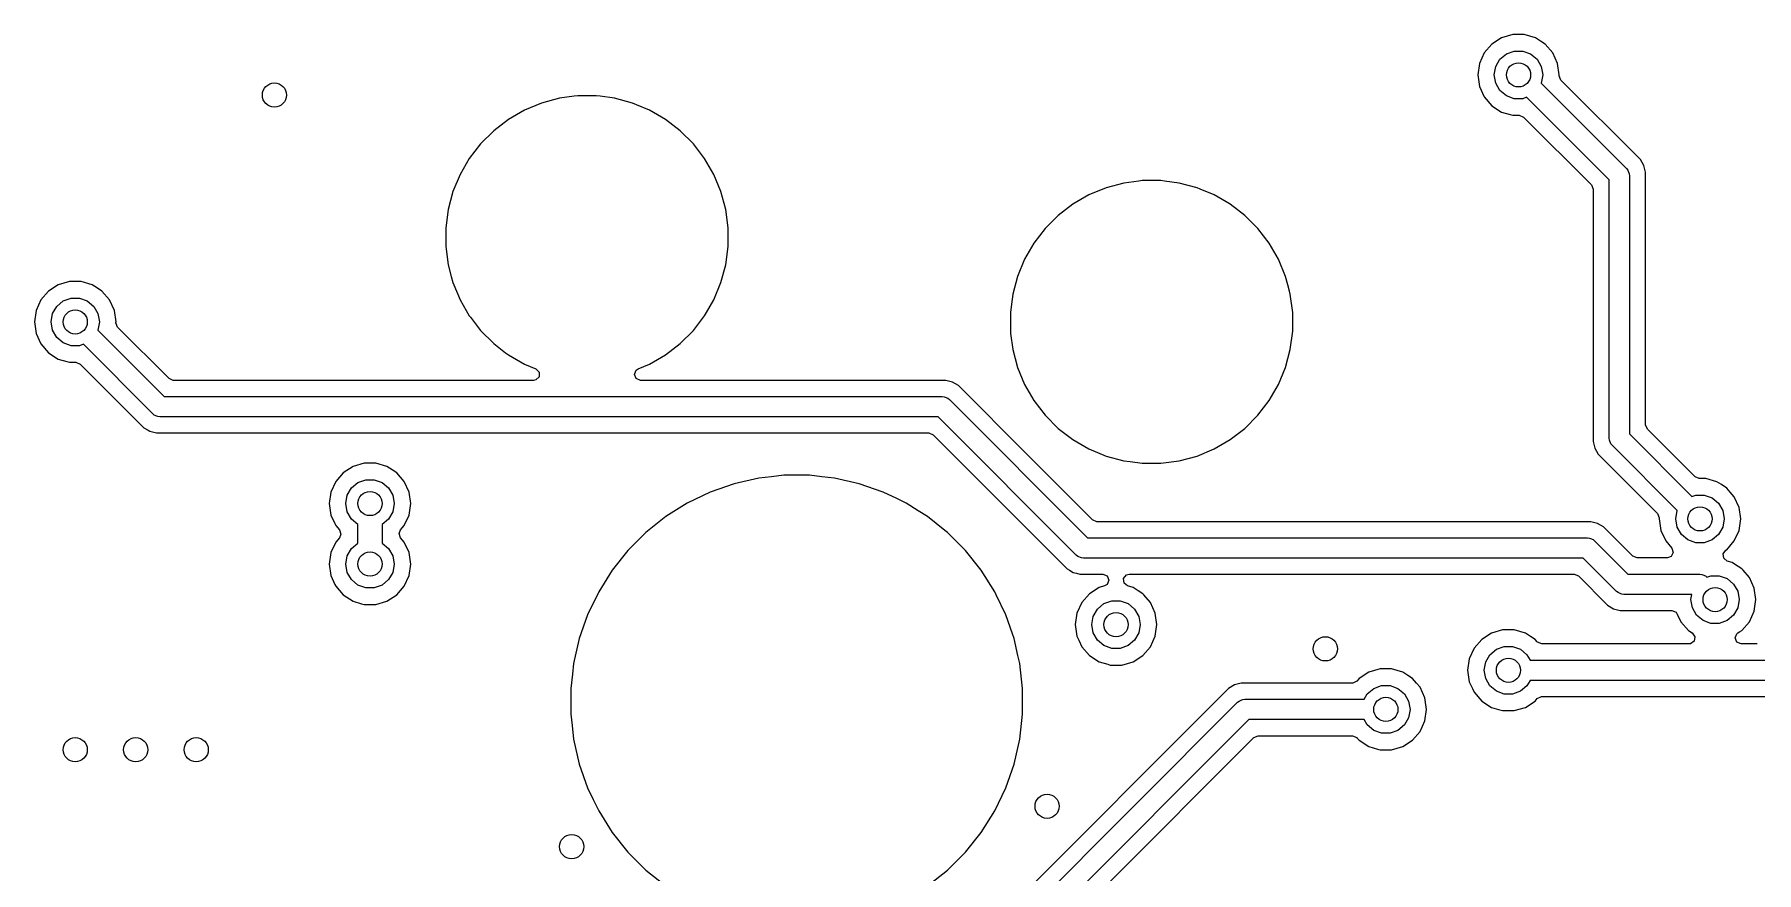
# Model space of a CAD drawing. Extents: x 56.4 to 146.8, y -127.5 to -60.9.
# Drawn here: x 103.24 to 124.6, y -111.02 to -100.64 of the extents above; entities that cross this region are included whole.
import ezdxf

# ---------------------------------------------------------------- set-up
doc = ezdxf.new("R2010")
doc.units = 0
doc.layers.add('BLACK', color=7, linetype='CONTINUOUS')

msp = doc.modelspace()

# ---------------------------------------------------------------- linework, layer by layer
at = {"layer": 'BLACK', "linetype": 'CONTINUOUS'}
for p, q in [((121.313837, -100.757829), (121.219592, -100.866595)), ((121.313844, -100.757824), (121.313837, -100.757829)), ((121.434914, -100.680016), (121.313844, -100.757824)), ((121.434918, -100.680015), (121.434914, -100.680016)), ((121.573005, -100.639469), (121.434918, -100.680015)), ((121.573008, -100.639469), (121.573005, -100.639469)), ((121.71693, -100.639469), (121.573008, -100.639469)), ((121.716933, -100.639469), (121.71693, -100.639469)), ((121.855019, -100.680015), (121.716933, -100.639469)), ((121.855023, -100.680016), (121.855019, -100.680015)), ((121.919151, -100.721229), (121.855023, -100.680016)), ((121.976097, -100.757826), (121.919151, -100.721229)), ((122.070346, -100.866596), (121.976097, -100.757826)), ((121.219592, -100.866595), (121.159803, -100.997514)), ((121.363061, -101.037363), (121.415156, -100.947133)), ((121.415156, -100.947133), (121.494969, -100.880161)), ((121.494969, -100.880161), (121.592875, -100.844527)), ((121.592875, -100.844527), (121.697063, -100.844527)), ((121.697063, -100.844527), (121.794969, -100.880161)), ((121.794969, -100.880161), (121.874782, -100.947133)), ((121.874782, -100.947133), (121.926877, -101.037363)), ((122.130134, -100.997512), (122.070346, -100.866596)), ((121.159803, -100.997514), (121.139322, -101.139969)), ((121.139322, -101.139969), (121.159803, -101.282423)), ((121.344969, -101.139969), (121.363061, -101.037363)), ((121.363061, -101.242575), (121.344969, -101.139969)), ((121.926877, -101.037363), (121.944969, -101.139969)), ((121.944969, -101.139969), (121.926877, -101.242575)), ((122.150616, -101.139969), (122.130134, -100.997512)), ((122.149437, -101.153458), (122.150191, -101.142922)), ((122.171111, -101.205784), (122.149437, -101.153458)), ((122.150191, -101.142922), (122.150616, -101.139969)), ((123.155434, -102.190107), (122.171111, -101.205784)), ((109.937293, -101.405122), (109.75273, -101.42942)), ((109.980235, -101.399469), (109.937293, -101.405122)), ((110.209703, -101.399469), (109.980235, -101.399469)), ((110.257119, -101.405711), (110.209703, -101.399469)), ((110.437207, -101.42942), (110.257119, -101.405711)), ((121.159803, -101.282423), (121.219592, -101.413342)), ((121.219592, -101.413342), (121.313837, -101.522108)), ((121.415156, -101.332805), (121.363061, -101.242575)), ((121.494969, -101.399777), (121.415156, -101.332805)), ((121.592875, -101.435411), (121.494969, -101.399777)), ((121.74587, -101.417646), (121.697063, -101.435411)), ((122.769969, -102.441745), (121.74587, -101.417646)), ((121.926877, -101.242575), (121.925952, -101.244176)), ((121.925952, -101.244176), (122.983357, -102.301581)), ((109.319081, -101.576624), (109.120357, -101.691357)), ((109.319083, -101.576623), (109.319081, -101.576624)), ((109.531084, -101.48881), (109.319083, -101.576623)), ((109.75273, -101.42942), (109.531084, -101.48881)), ((110.658853, -101.48881), (110.437206, -101.42942)), ((110.437206, -101.42942), (110.437207, -101.42942)), ((110.658854, -101.48881), (110.658853, -101.48881)), ((110.658856, -101.488811), (110.658854, -101.48881)), ((110.710294, -101.510117), (110.658856, -101.488811)), ((110.870854, -101.576623), (110.710294, -101.510117)), ((110.870856, -101.576624), (110.870854, -101.576623)), ((111.06958, -101.691357), (110.870856, -101.576624)), ((121.313837, -101.522108), (121.313838, -101.522109)), ((121.313838, -101.522109), (121.313841, -101.522112)), ((121.313841, -101.522112), (121.434916, -101.599922)), ((121.434916, -101.599922), (121.541372, -101.63118)), ((121.541372, -101.63118), (121.573004, -101.640468)), ((121.697063, -101.435411), (121.592875, -101.435411)), ((108.938303, -101.831054), (108.776054, -101.993303)), ((109.120357, -101.691357), (108.938303, -101.831054)), ((111.069582, -101.691358), (111.06958, -101.691357)), ((111.25163, -101.83105), (111.069581, -101.691358)), ((111.069581, -101.691358), (111.069582, -101.691358)), ((111.413888, -101.993308), (111.25163, -101.83105)), ((121.573004, -101.640468), (121.573006, -101.640469)), ((121.573006, -101.640469), (121.573008, -101.640469)), ((121.573008, -101.640469), (121.65449, -101.640469)), ((121.65449, -101.640469), (121.706816, -101.662143)), ((121.706816, -101.662143), (122.547795, -102.503122)), ((108.776054, -101.993303), (108.636357, -102.175357)), ((111.55358, -102.175357), (111.413888, -101.993308)), ((108.636357, -102.175357), (108.521624, -102.374081)), ((111.668313, -102.374081), (111.55358, -102.175357)), ((123.155435, -102.190109), (123.155434, -102.190107)), ((123.155436, -102.19011), (123.155435, -102.190109)), ((123.198287, -102.26433), (123.155436, -102.19011)), ((123.198287, -102.264331), (123.198287, -102.26433)), ((123.220469, -102.347116), (123.198287, -102.264331)), ((108.521623, -102.374083), (108.43381, -102.586084)), ((108.521624, -102.374081), (108.521623, -102.374083)), ((111.756127, -102.586082), (111.668313, -102.374081)), ((116.75273, -102.47942), (116.531084, -102.53881)), ((116.937293, -102.455122), (116.75273, -102.47942)), ((116.980235, -102.449469), (116.937293, -102.455122)), ((117.209703, -102.449469), (116.980235, -102.449469)), ((117.257119, -102.455711), (117.209703, -102.449469)), ((117.437207, -102.47942), (117.257119, -102.455711)), ((117.658853, -102.53881), (117.437206, -102.47942)), ((117.437206, -102.47942), (117.437207, -102.47942)), ((122.769969, -105.639969), (122.769969, -102.441745)), ((122.983357, -102.301581), (122.998897, -102.320517)), ((122.998897, -102.320517), (122.998903, -102.320523)), ((122.998903, -102.320523), (123.017567, -102.365583)), ((123.017567, -102.365583), (123.019969, -102.389969)), ((123.019969, -102.389969), (123.019969, -105.588192)), ((123.220469, -103.035236), (123.220469, -102.347116)), ((108.43381, -102.586084), (108.37442, -102.80773)), ((111.815517, -102.807731), (111.756127, -102.586082)), ((116.319081, -102.626624), (116.120357, -102.741357)), ((116.319083, -102.626623), (116.319081, -102.626624)), ((116.531084, -102.53881), (116.319083, -102.626623)), ((117.658854, -102.53881), (117.658853, -102.53881)), ((117.658856, -102.538811), (117.658854, -102.53881)), ((117.699021, -102.555448), (117.658856, -102.538811)), ((117.870854, -102.626623), (117.699021, -102.555448)), ((117.870856, -102.626624), (117.870854, -102.626623)), ((118.06958, -102.741357), (117.870856, -102.626624)), ((122.547795, -102.503122), (122.569469, -102.555448)), ((122.569469, -102.555448), (122.569469, -105.597116)), ((108.37442, -102.80773), (108.344469, -103.035236)), ((111.845469, -103.035235), (111.815517, -102.807731)), ((115.938303, -102.881054), (115.776054, -103.043303)), ((116.120357, -102.741357), (115.938303, -102.881054)), ((118.069582, -102.741358), (118.06958, -102.741357)), ((118.25163, -102.88105), (118.069581, -102.741358)), ((118.069581, -102.741358), (118.069582, -102.741358)), ((118.413888, -103.043308), (118.25163, -102.88105)), ((108.344469, -103.035236), (108.344469, -103.264701)), ((111.845469, -103.264703), (111.845469, -103.035235)), ((115.776054, -103.043303), (115.636357, -103.225357)), ((118.55358, -103.225357), (118.413888, -103.043308)), ((123.220469, -105.47449), (123.220469, -103.035236)), ((108.344469, -103.264701), (108.37442, -103.492207)), ((111.815517, -103.492207), (111.845469, -103.264703)), ((115.636357, -103.225357), (115.521624, -103.424081)), ((118.668313, -103.424081), (118.55358, -103.225357)), ((108.37442, -103.492207), (108.412972, -103.636084)), ((111.756127, -103.713856), (111.815517, -103.492207)), ((115.521623, -103.424083), (115.43381, -103.636084)), ((115.521624, -103.424081), (115.521623, -103.424083)), ((118.756127, -103.636082), (118.668313, -103.424081)), ((103.539945, -103.740016), (103.418875, -103.817824)), ((103.539949, -103.740015), (103.539945, -103.740016)), ((103.678036, -103.699469), (103.539949, -103.740015)), ((103.678039, -103.699469), (103.678036, -103.699469)), ((103.821961, -103.699469), (103.678039, -103.699469)), ((103.821964, -103.699469), (103.821961, -103.699469)), ((103.96005, -103.740015), (103.821964, -103.699469)), ((103.960054, -103.740016), (103.96005, -103.740015)), ((104.024182, -103.781229), (103.960054, -103.740016)), ((108.412972, -103.636084), (108.433811, -103.713856)), ((108.433811, -103.713856), (108.444647, -103.740016)), ((108.444647, -103.740016), (108.521623, -103.925854)), ((111.668313, -103.925857), (111.756127, -103.713856)), ((115.43381, -103.636084), (115.37442, -103.85773)), ((118.783975, -103.740015), (118.756127, -103.636082)), ((118.804825, -103.817829), (118.783975, -103.740015)), ((103.324623, -103.926595), (103.264834, -104.057514)), ((103.418868, -103.817829), (103.324623, -103.926595)), ((103.418875, -103.817824), (103.418868, -103.817829)), ((103.520187, -104.007133), (103.6, -103.940161)), ((103.6, -103.940161), (103.697906, -103.904527)), ((103.697906, -103.904527), (103.802094, -103.904527)), ((103.802094, -103.904527), (103.9, -103.940161)), ((103.9, -103.940161), (103.979813, -104.007133)), ((104.081128, -103.817826), (104.024182, -103.781229)), ((104.175377, -103.926596), (104.081128, -103.817826)), ((104.235165, -104.057512), (104.175377, -103.926596)), ((108.521623, -103.925854), (108.521624, -103.925856)), ((108.521624, -103.925856), (108.636357, -104.12458)), ((111.576296, -104.085235), (111.668313, -103.925857)), ((115.358538, -103.97837), (115.344469, -104.085235)), ((115.37442, -103.85773), (115.358538, -103.97837)), ((118.815517, -103.857731), (118.804825, -103.817829)), ((118.845469, -104.085235), (118.815517, -103.857731)), ((103.264834, -104.057514), (103.244353, -104.199969)), ((103.45, -104.199969), (103.468092, -104.097363)), ((103.468092, -104.097363), (103.520187, -104.007133)), ((103.979813, -104.007133), (104.031908, -104.097363)), ((104.031908, -104.097363), (104.05, -104.199969)), ((104.255647, -104.199969), (104.235165, -104.057512)), ((108.636357, -104.12458), (108.649786, -104.142081)), ((108.649786, -104.142081), (108.77605, -104.30663)), ((111.413888, -104.30663), (111.55358, -104.124581)), ((111.55358, -104.124581), (111.576296, -104.085235)), ((115.344469, -104.085235), (115.344469, -104.314703)), ((118.845469, -104.314703), (118.845469, -104.085235)), ((103.244353, -104.199969), (103.264834, -104.342423)), ((103.264834, -104.342423), (103.324623, -104.473342)), ((103.468092, -104.302575), (103.45, -104.199969)), ((103.520187, -104.392805), (103.468092, -104.302575)), ((103.6, -104.459777), (103.520187, -104.392805)), ((104.031908, -104.302575), (104.030983, -104.304176)), ((104.030983, -104.304176), (104.851807, -105.125)), ((104.05, -104.199969), (104.031908, -104.302575)), ((104.254468, -104.213458), (104.255222, -104.202922)), ((104.276142, -104.265784), (104.254468, -104.213458)), ((104.255222, -104.202922), (104.255612, -104.200209)), ((104.255612, -104.200209), (104.255647, -104.199969)), ((104.913184, -104.902826), (104.276142, -104.265784)), ((108.77605, -104.30663), (108.938308, -104.468888)), ((111.25163, -104.468888), (111.413888, -104.30663)), ((115.344469, -104.314703), (115.348119, -104.342426)), ((115.348119, -104.342426), (115.37442, -104.542207)), ((118.815517, -104.542207), (118.845469, -104.314703)), ((103.324623, -104.473342), (103.418868, -104.582108)), ((103.418868, -104.582108), (103.418869, -104.582109)), ((103.418869, -104.582109), (103.418872, -104.582112)), ((103.418872, -104.582112), (103.539947, -104.659922)), ((103.697906, -104.495411), (103.6, -104.459777)), ((103.802094, -104.495411), (103.697906, -104.495411)), ((103.850901, -104.477646), (103.802094, -104.495411)), ((104.711643, -105.338388), (103.850901, -104.477646)), ((108.938308, -104.468888), (109.085865, -104.582113)), ((109.085865, -104.582113), (109.120357, -104.60858)), ((109.120357, -104.60858), (109.319081, -104.723313)), ((110.870857, -104.723313), (111.069581, -104.60858)), ((111.069581, -104.60858), (111.25163, -104.468888)), ((115.37442, -104.542207), (115.43381, -104.763853)), ((118.756127, -104.763856), (118.815517, -104.542207)), ((103.539947, -104.659922), (103.646403, -104.69118)), ((103.646403, -104.69118), (103.678035, -104.700468)), ((103.678035, -104.700468), (103.678037, -104.700469)), ((103.678037, -104.700469), (103.678039, -104.700469)), ((103.678039, -104.700469), (103.759521, -104.700469)), ((103.759521, -104.700469), (103.811847, -104.722143)), ((103.811847, -104.722143), (104.600169, -105.510465)), ((109.319081, -104.723313), (109.319083, -104.723314)), ((109.319083, -104.723314), (109.461085, -104.782133)), ((109.461085, -104.782133), (109.501133, -104.822181)), ((109.501133, -104.822181), (109.501133, -104.878819)), ((110.683172, -104.8505), (110.704846, -104.798174)), ((110.704846, -104.798174), (110.728853, -104.782133)), ((110.728853, -104.782133), (110.870857, -104.723313)), ((115.43381, -104.763853), (115.521623, -104.975854)), ((118.668313, -104.975857), (118.756127, -104.763856)), ((104.96551, -104.9245), (104.913184, -104.902826)), ((109.432766, -104.9245), (104.96551, -104.9245)), ((109.461085, -104.918867), (109.432766, -104.9245)), ((109.501133, -104.878819), (109.461085, -104.918867)), ((110.704846, -104.902826), (110.683172, -104.8505)), ((110.757172, -104.9245), (110.704846, -104.902826)), ((114.542851, -104.9245), (110.757172, -104.9245)), ((114.542853, -104.9245), (114.542851, -104.9245)), ((114.625639, -104.946682), (114.542853, -104.9245)), ((114.62564, -104.946682), (114.625639, -104.946682)), ((114.625641, -104.946683), (114.62564, -104.946682)), ((114.625643, -104.946684), (114.625641, -104.946683)), ((114.699858, -104.989532), (114.625643, -104.946684)), ((114.699859, -104.989533), (114.699858, -104.989532)), ((114.699862, -104.989535), (114.699859, -104.989533)), ((115.550153, -105.839827), (114.699862, -104.989535)), ((115.521623, -104.975854), (115.521624, -104.975856)), ((115.521624, -104.975856), (115.521625, -104.975857)), ((115.521625, -104.975857), (115.636358, -105.174581)), ((118.55358, -105.174581), (118.668313, -104.975857)), ((104.851807, -105.125), (114.5, -105.125)), ((114.5, -105.125), (114.524386, -105.127402)), ((114.524386, -105.127402), (114.524387, -105.127402)), ((114.524387, -105.127402), (114.537584, -105.132868)), ((114.537584, -105.132868), (114.569446, -105.146066)), ((114.569446, -105.146066), (114.569451, -105.146071)), ((114.569451, -105.146071), (114.588388, -105.161612)), ((114.588388, -105.161612), (116.301777, -106.875)), ((115.636358, -105.174581), (115.77605, -105.35663)), ((118.413888, -105.35663), (118.55358, -105.174581)), ((104.730579, -105.353928), (104.711643, -105.338388)), ((104.730585, -105.353934), (104.730579, -105.353928)), ((104.762446, -105.367131), (104.730585, -105.353934)), ((104.775644, -105.372598), (104.762446, -105.367131)), ((104.775645, -105.372598), (104.775644, -105.372598)), ((104.800031, -105.375), (104.775645, -105.372598)), ((114.448224, -105.375), (104.800031, -105.375)), ((116.161612, -107.088389), (114.448224, -105.375)), ((115.77605, -105.35663), (115.938308, -105.518888)), ((118.25163, -105.518888), (118.413888, -105.35663)), ((123.242143, -105.526816), (123.220469, -105.47449)), ((104.600169, -105.510465), (104.600171, -105.510466)), ((104.600171, -105.510466), (104.600172, -105.510467)), ((104.600172, -105.510467), (104.652341, -105.540586)), ((104.652341, -105.540586), (104.674392, -105.553318)), ((104.674392, -105.553318), (104.757178, -105.5755)), ((104.757178, -105.5755), (114.334521, -105.5755)), ((114.334521, -105.5755), (114.386847, -105.597174)), ((114.386847, -105.597174), (115.986946, -107.197272)), ((115.938308, -105.518888), (116.120357, -105.65858)), ((116.120357, -105.65858), (116.319081, -105.773313)), ((117.870857, -105.773313), (118.069581, -105.65858)), ((118.069581, -105.65858), (118.25163, -105.518888)), ((122.569469, -105.597116), (122.569469, -105.682822)), ((122.569469, -105.682822), (122.591651, -105.765608)), ((122.772371, -105.664355), (122.769969, -105.639969)), ((122.791035, -105.709415), (122.772371, -105.664355)), ((123.019969, -105.588192), (123.794067, -106.36229)), ((123.833121, -106.117795), (123.242143, -105.526816)), ((116.363152, -106.652826), (115.550153, -105.839827)), ((116.319081, -105.773313), (116.531082, -105.861127)), ((116.531082, -105.861127), (116.752731, -105.920517)), ((117.437207, -105.920517), (117.658856, -105.861127)), ((117.658856, -105.861127), (117.870857, -105.773313)), ((122.591651, -105.765608), (122.591652, -105.76561)), ((122.591652, -105.76561), (122.591653, -105.765612)), ((122.591653, -105.765612), (122.634501, -105.839827)), ((122.634501, -105.839827), (122.634502, -105.839828)), ((122.634502, -105.839828), (122.634504, -105.839831)), ((122.634504, -105.839831), (123.010142, -106.215469)), ((122.79104, -105.70942), (122.791035, -105.709415)), ((122.806581, -105.728357), (122.79104, -105.70942)), ((123.613985, -106.535762), (122.806581, -105.728357)), ((107.073868, -106.06786), (106.979623, -106.176626)), ((107.073875, -106.067855), (107.073868, -106.06786)), ((107.194945, -105.990047), (107.073875, -106.067855)), ((107.194949, -105.990046), (107.194945, -105.990047)), ((107.333036, -105.9495), (107.194949, -105.990046)), ((107.333039, -105.9495), (107.333036, -105.9495)), ((107.476961, -105.9495), (107.333039, -105.9495)), ((107.476964, -105.9495), (107.476961, -105.9495)), ((107.61505, -105.990046), (107.476964, -105.9495)), ((107.615054, -105.990047), (107.61505, -105.990046)), ((107.679182, -106.03126), (107.615054, -105.990047)), ((107.736128, -106.067857), (107.679182, -106.03126)), ((107.830377, -106.176627), (107.736128, -106.067857)), ((112.381412, -106.117078), (112.225125, -106.134687)), ((112.537696, -106.099469), (112.381412, -106.117078)), ((112.852242, -106.099469), (112.537696, -106.099469)), ((113.008525, -106.117078), (112.852242, -106.099469)), ((113.164813, -106.134687), (113.008525, -106.117078)), ((116.752731, -105.920517), (116.75273, -105.920517)), ((116.75273, -105.920517), (116.828565, -105.930501)), ((116.828565, -105.930501), (116.980235, -105.950469)), ((116.980235, -105.950469), (116.980237, -105.950469)), ((116.980237, -105.950469), (117.209701, -105.950469)), ((117.209701, -105.950469), (117.209703, -105.950469)), ((117.209703, -105.950469), (117.437207, -105.920517)), ((123.885447, -106.139469), (123.833121, -106.117795)), ((106.919834, -106.307545), (106.899353, -106.45)), ((106.979623, -106.176626), (106.919834, -106.307545)), ((107.123092, -106.347394), (107.175187, -106.257164)), ((107.175187, -106.257164), (107.255, -106.190192)), ((107.255, -106.190192), (107.352906, -106.154558)), ((107.352906, -106.154558), (107.457094, -106.154558)), ((107.457094, -106.154558), (107.555, -106.190192)), ((107.555, -106.190192), (107.634813, -106.257164)), ((107.634813, -106.257164), (107.686908, -106.347394)), ((107.890165, -106.307543), (107.830377, -106.176627)), ((107.910647, -106.45), (107.890165, -106.307543)), ((111.621581, -106.308563), (111.338181, -106.445042)), ((111.918455, -106.204684), (111.621581, -106.308563)), ((111.918477, -106.204677), (111.918455, -106.204684)), ((112.225124, -106.134687), (111.918477, -106.204677)), ((112.225125, -106.134687), (112.225124, -106.134687)), ((113.47146, -106.204677), (113.164813, -106.134687)), ((113.471482, -106.204684), (113.47146, -106.204677)), ((113.768356, -106.308563), (113.471482, -106.204684)), ((113.936358, -106.389469), (113.768356, -106.308563)), ((123.010142, -106.215469), (123.368826, -106.574153)), ((123.96693, -106.139469), (123.885447, -106.139469)), ((123.966933, -106.139469), (123.96693, -106.139469)), ((124.105019, -106.180015), (123.966933, -106.139469)), ((124.105023, -106.180016), (124.105019, -106.180015)), ((124.160188, -106.215469), (124.105023, -106.180016)), ((124.226097, -106.257826), (124.160188, -106.215469)), ((124.226098, -106.257828), (124.226097, -106.257826)), ((124.2261, -106.257829), (124.226098, -106.257828)), ((124.270061, -106.308563), (124.2261, -106.257829)), ((124.320346, -106.366596), (124.270061, -106.308563)), ((106.899353, -106.45), (106.919834, -106.592454)), ((107.105, -106.45), (107.123092, -106.347394)), ((107.123092, -106.552606), (107.105, -106.45)), ((107.686908, -106.347394), (107.705, -106.45)), ((107.705, -106.45), (107.686908, -106.552606)), ((107.890165, -106.592457), (107.910647, -106.45)), ((111.338181, -106.445042), (111.071845, -106.612392)), ((114.051758, -106.445043), (113.936358, -106.389469)), ((114.202034, -106.539468), (114.051758, -106.445043)), ((114.318092, -106.612392), (114.202034, -106.539468)), ((123.594969, -106.639969), (123.613061, -106.537363)), ((123.613061, -106.537363), (123.613985, -106.535762)), ((123.794067, -106.36229), (123.842875, -106.344527)), ((123.842875, -106.344527), (123.947063, -106.344527)), ((123.947063, -106.344527), (124.044969, -106.380161)), ((124.044969, -106.380161), (124.124782, -106.447133)), ((124.124782, -106.447133), (124.176877, -106.537363)), ((124.176877, -106.537363), (124.194969, -106.639969)), ((124.380134, -106.497512), (124.320346, -106.366596)), ((124.400616, -106.639969), (124.380134, -106.497512)), ((106.919834, -106.592454), (106.919834, -106.592455)), ((106.919834, -106.592455), (106.919835, -106.592457)), ((106.919835, -106.592457), (106.967434, -106.696683)), ((106.967434, -106.696683), (106.979623, -106.723373)), ((106.979623, -106.723373), (107.025692, -106.77654)), ((107.175187, -106.642836), (107.123092, -106.552606)), ((107.255, -106.709808), (107.175187, -106.642836)), ((107.255, -106.940192), (107.255, -106.709808)), ((107.634813, -106.642836), (107.555, -106.709808)), ((107.555, -106.709808), (107.555, -106.940192)), ((107.686908, -106.552606), (107.634813, -106.642836)), ((107.784307, -106.77654), (107.830377, -106.723373)), ((107.830377, -106.723373), (107.890165, -106.592457)), ((111.071845, -106.612392), (110.825925, -106.808507)), ((114.531307, -106.782426), (114.318092, -106.612392)), ((116.415478, -106.6745), (116.363152, -106.652826)), ((122.542851, -106.6745), (116.415478, -106.6745)), ((122.542853, -106.6745), (122.542851, -106.6745)), ((122.625639, -106.696682), (122.542853, -106.6745)), ((122.62564, -106.696682), (122.625639, -106.696682)), ((122.625641, -106.696683), (122.62564, -106.696682)), ((122.625643, -106.696684), (122.625641, -106.696683)), ((122.699858, -106.739532), (122.625643, -106.696684)), ((122.699859, -106.739533), (122.699858, -106.739532)), ((122.699862, -106.739535), (122.699859, -106.739533)), ((122.886949, -106.926622), (122.699862, -106.739535)), ((123.368826, -106.574153), (123.3905, -106.626479)), ((123.389748, -106.637003), (123.389322, -106.639968)), ((123.389322, -106.639968), (123.409803, -106.782423)), ((123.3905, -106.626479), (123.389748, -106.637003)), ((123.613061, -106.742575), (123.594969, -106.639969)), ((123.665156, -106.832805), (123.613061, -106.742575)), ((124.176877, -106.742575), (124.124782, -106.832805)), ((124.194969, -106.639969), (124.176877, -106.742575)), ((124.380134, -106.782426), (124.400616, -106.639969)), ((106.979624, -106.926624), (106.919834, -107.057545)), ((106.979626, -106.926622), (106.979624, -106.926624)), ((107.025692, -106.873458), (106.979626, -106.926622)), ((107.025692, -106.77654), (107.043577, -106.830279)), ((107.043577, -106.830279), (107.025692, -106.873458)), ((107.175187, -107.007164), (107.255, -106.940192)), ((107.555, -106.940192), (107.634813, -107.007164)), ((107.766422, -106.81972), (107.784307, -106.77654)), ((107.784307, -106.873458), (107.766422, -106.81972)), ((107.830374, -106.926622), (107.784307, -106.873458)), ((107.830375, -106.926624), (107.830374, -106.926622)), ((107.830375, -106.926625), (107.830375, -106.926624)), ((107.830377, -106.926627), (107.830375, -106.926625)), ((107.890165, -107.057543), (107.830377, -106.926627)), ((110.825925, -106.808507), (110.603507, -107.030925)), ((114.564013, -106.808508), (114.531307, -106.782426)), ((114.78643, -107.030925), (114.564013, -106.808508)), ((116.301777, -106.875), (122.5, -106.875)), ((122.5, -106.875), (122.524386, -106.877402)), ((122.524386, -106.877402), (122.524387, -106.877402)), ((122.524387, -106.877402), (122.537584, -106.882868)), ((122.537584, -106.882868), (122.569446, -106.896066)), ((122.569446, -106.896066), (122.569451, -106.896071)), ((122.569451, -106.896071), (122.588388, -106.911612)), ((122.588388, -106.911612), (123.001776, -107.325)), ((123.063153, -107.102826), (122.886949, -106.926622)), ((123.409803, -106.782423), (123.409803, -106.782424)), ((123.409803, -106.782424), (123.409804, -106.782426)), ((123.409804, -106.782426), (123.469592, -106.913342)), ((123.469592, -106.913342), (123.54645, -107.002042)), ((123.744969, -106.899777), (123.665156, -106.832805)), ((123.842875, -106.935411), (123.744969, -106.899777)), ((123.947063, -106.935411), (123.842875, -106.935411)), ((124.044969, -106.899777), (123.947063, -106.935411)), ((124.124782, -106.832805), (124.044969, -106.899777)), ((124.226097, -107.022112), (124.320346, -106.913342)), ((124.320346, -106.913342), (124.380134, -106.782426)), ((106.919834, -107.057545), (106.899353, -107.2)), ((107.105, -107.2), (107.123092, -107.097394)), ((107.123092, -107.097394), (107.175187, -107.007164)), ((107.634813, -107.007164), (107.686908, -107.097394)), ((107.686908, -107.097394), (107.705, -107.2)), ((107.910647, -107.2), (107.890165, -107.057543)), ((110.603507, -107.030925), (110.407392, -107.276845)), ((114.982546, -107.276846), (114.78643, -107.030925)), ((116.180554, -107.103934), (116.161612, -107.088389)), ((116.225613, -107.122598), (116.180554, -107.103934)), ((116.225614, -107.122598), (116.225613, -107.122598)), ((116.25, -107.125), (116.225614, -107.122598)), ((122.448224, -107.125), (116.25, -107.125)), ((122.861612, -107.538388), (122.448224, -107.125)), ((123.115479, -107.1245), (123.063153, -107.102826)), ((123.490524, -107.1245), (123.115479, -107.1245)), ((123.538984, -107.106426), (123.490524, -107.1245)), ((123.564335, -107.055779), (123.538984, -107.106426)), ((123.54645, -107.002042), (123.564335, -107.055779)), ((124.183598, -107.070908), (124.214593, -107.029504)), ((124.189651, -107.127221), (124.183598, -107.070908)), ((124.233751, -107.162759), (124.189651, -107.127221)), ((124.214593, -107.029504), (124.226097, -107.022112)), ((124.292521, -107.180015), (124.233751, -107.162759)), ((124.292523, -107.180016), (124.292521, -107.180015)), ((124.323618, -107.2), (124.292523, -107.180016)), ((106.899353, -107.2), (106.919834, -107.342454)), ((106.919834, -107.342454), (106.919834, -107.342455)), ((106.919834, -107.342455), (106.919835, -107.342457)), ((106.919835, -107.342457), (106.969783, -107.451826)), ((107.123092, -107.302606), (107.105, -107.2)), ((107.175187, -107.392836), (107.123092, -107.302606)), ((107.255, -107.459808), (107.175187, -107.392836)), ((107.634813, -107.392836), (107.555, -107.459808)), ((107.686908, -107.302606), (107.634813, -107.392836)), ((107.705, -107.2), (107.686908, -107.302606)), ((107.830377, -107.473373), (107.890165, -107.342457)), ((107.890165, -107.342457), (107.910647, -107.2)), ((110.407392, -107.276845), (110.240042, -107.543181)), ((115.149895, -107.54318), (114.982546, -107.276846)), ((115.986946, -107.197272), (115.986951, -107.197278)), ((115.986951, -107.197278), (116.050138, -107.260465)), ((116.050138, -107.260465), (116.076377, -107.275614)), ((116.076377, -107.275614), (116.076378, -107.275615)), ((116.076378, -107.275615), (116.124359, -107.303317)), ((116.124359, -107.303317), (116.124361, -107.303318)), ((116.124361, -107.303318), (116.124362, -107.303318)), ((116.124362, -107.303318), (116.124364, -107.303319)), ((116.124364, -107.303319), (116.165754, -107.314409)), ((116.165754, -107.314409), (116.207144, -107.3255)), ((116.207144, -107.3255), (116.207145, -107.325501)), ((116.207145, -107.325501), (116.207147, -107.325501)), ((116.207147, -107.325501), (116.297383, -107.325501)), ((116.297383, -107.325501), (116.297399, -107.3255)), ((116.297399, -107.3255), (116.490662, -107.3255)), ((116.490662, -107.3255), (116.542988, -107.347174)), ((116.542988, -107.347174), (116.564662, -107.3995)), ((116.564662, -107.3995), (116.542988, -107.451826)), ((116.748336, -107.378652), (116.783874, -107.334552)), ((116.75439, -107.434964), (116.748336, -107.378652)), ((116.783874, -107.334552), (116.819338, -107.3255)), ((116.819338, -107.3255), (122.334521, -107.3255)), ((122.334521, -107.3255), (122.386847, -107.347174)), ((122.386847, -107.347174), (122.750138, -107.710465)), ((123.001776, -107.325), (123.8925, -107.325)), ((123.8925, -107.325), (123.916886, -107.327402)), ((123.916886, -107.327402), (123.916887, -107.327402)), ((123.916887, -107.327402), (123.930084, -107.332868)), ((123.930084, -107.332868), (123.961946, -107.346066)), ((123.961946, -107.346066), (123.961951, -107.346071)), ((123.961951, -107.346071), (123.980888, -107.361612)), ((123.980888, -107.361612), (123.981567, -107.362291)), ((123.981567, -107.362291), (124.030375, -107.344527)), ((124.030375, -107.344527), (124.134563, -107.344527)), ((124.134563, -107.344527), (124.232469, -107.380161)), ((124.232469, -107.380161), (124.312282, -107.447133)), ((124.413597, -107.257826), (124.323618, -107.2)), ((124.413598, -107.257828), (124.413597, -107.257826)), ((124.4136, -107.257829), (124.413598, -107.257828)), ((124.429011, -107.275615), (124.4136, -107.257829)), ((124.507846, -107.366596), (124.429011, -107.275615)), ((124.567634, -107.497512), (124.507846, -107.366596)), ((106.969783, -107.451826), (106.979623, -107.473373)), ((106.979623, -107.473373), (107.073868, -107.582139)), ((107.073868, -107.582139), (107.073869, -107.58214)), ((107.073869, -107.58214), (107.073872, -107.582143)), ((107.073872, -107.582143), (107.194947, -107.659953)), ((107.352906, -107.495442), (107.255, -107.459808)), ((107.457094, -107.495442), (107.352906, -107.495442)), ((107.555, -107.459808), (107.457094, -107.495442)), ((107.615053, -107.659953), (107.736128, -107.582143)), ((107.736128, -107.582143), (107.830377, -107.473373)), ((110.240042, -107.543181), (110.103563, -107.826581)), ((115.168659, -107.582144), (115.149895, -107.54318)), ((115.286374, -107.826581), (115.168659, -107.582144)), ((116.323868, -107.56786), (116.229623, -107.676626)), ((116.323875, -107.567855), (116.323868, -107.56786)), ((116.444945, -107.490047), (116.323875, -107.567855)), ((116.444949, -107.490046), (116.444945, -107.490047)), ((116.51151, -107.470502), (116.444949, -107.490046)), ((116.542988, -107.451826), (116.51151, -107.470502)), ((116.79849, -107.470502), (116.75439, -107.434964)), ((116.86505, -107.490046), (116.79849, -107.470502)), ((116.865054, -107.490047), (116.86505, -107.490046)), ((116.929182, -107.53126), (116.865054, -107.490047)), ((116.986128, -107.567857), (116.929182, -107.53126)), ((116.986129, -107.567859), (116.986128, -107.567857)), ((116.986131, -107.56786), (116.986129, -107.567859)), ((116.998507, -107.582143), (116.986131, -107.56786)), ((117.080377, -107.676627), (116.998507, -107.582143)), ((122.880548, -107.553928), (122.861612, -107.538388)), ((122.880554, -107.553934), (122.880548, -107.553928)), ((122.912415, -107.567131), (122.880554, -107.553934)), ((122.925613, -107.572598), (122.912415, -107.567131)), ((122.925614, -107.572598), (122.925613, -107.572598)), ((122.95, -107.575), (122.925614, -107.572598)), ((123.793925, -107.575), (122.95, -107.575)), ((123.782469, -107.639969), (123.793925, -107.575)), ((124.312282, -107.447133), (124.364377, -107.537363)), ((124.364377, -107.537363), (124.382469, -107.639969)), ((124.588116, -107.639969), (124.567634, -107.497512)), ((107.194947, -107.659953), (107.301403, -107.691211)), ((107.301403, -107.691211), (107.333035, -107.700499)), ((107.333035, -107.700499), (107.333037, -107.7005)), ((107.333037, -107.7005), (107.333039, -107.7005)), ((107.333039, -107.7005), (107.476963, -107.7005)), ((107.476963, -107.7005), (107.476964, -107.700499)), ((107.476964, -107.700499), (107.615053, -107.659953)), ((110.103563, -107.826581), (109.999684, -108.123455)), ((115.369149, -108.063143), (115.286374, -107.826581)), ((116.169834, -107.807545), (116.149353, -107.95)), ((116.229623, -107.676626), (116.169834, -107.807545)), ((116.373092, -107.847394), (116.425187, -107.757164)), ((116.425187, -107.757164), (116.505, -107.690192)), ((116.505, -107.690192), (116.602906, -107.654558)), ((116.602906, -107.654558), (116.707094, -107.654558)), ((116.707094, -107.654558), (116.805, -107.690192)), ((116.805, -107.690192), (116.884813, -107.757164)), ((116.884813, -107.757164), (116.936908, -107.847394)), ((117.140165, -107.807543), (117.080377, -107.676627)), ((117.160647, -107.95), (117.140165, -107.807543)), ((122.750138, -107.710465), (122.824361, -107.753318)), ((122.824361, -107.753318), (122.907147, -107.7755)), ((122.907147, -107.7755), (122.992853, -107.7755)), ((122.992853, -107.7755), (123.546584, -107.7755)), ((123.546584, -107.7755), (123.59891, -107.797174)), ((123.59891, -107.797174), (123.613897, -107.818759)), ((123.613897, -107.818759), (123.657092, -107.913342)), ((123.800561, -107.742575), (123.782469, -107.639969)), ((123.852656, -107.832805), (123.800561, -107.742575)), ((124.364377, -107.742575), (124.312282, -107.832805)), ((124.382469, -107.639969), (124.364377, -107.742575)), ((124.507846, -107.913342), (124.567634, -107.782426)), ((124.567634, -107.782426), (124.588116, -107.639969)), ((116.149353, -107.95), (116.169834, -108.092454)), ((116.355, -107.95), (116.373092, -107.847394)), ((116.373092, -108.052606), (116.355, -107.95)), ((116.936908, -107.847394), (116.955, -107.95)), ((116.955, -107.95), (116.936908, -108.052606)), ((117.140165, -108.092457), (117.160647, -107.95)), ((121.448005, -108.014469), (121.309918, -108.055015)), ((121.448008, -108.014469), (121.448005, -108.014469)), ((121.59193, -108.014469), (121.448008, -108.014469)), ((121.591933, -108.014469), (121.59193, -108.014469)), ((121.730019, -108.055015), (121.591933, -108.014469)), ((123.657092, -107.913342), (123.751337, -108.022108)), ((123.751337, -108.022108), (123.751339, -108.022109)), ((123.751339, -108.022109), (123.751341, -108.022112)), ((123.751341, -108.022112), (123.751343, -108.022113)), ((123.751343, -108.022113), (123.751344, -108.022114)), ((123.751344, -108.022114), (123.79974, -108.053216)), ((123.932469, -107.899777), (123.852656, -107.832805)), ((124.030375, -107.935411), (123.932469, -107.899777)), ((124.134563, -107.935411), (124.030375, -107.935411)), ((124.232469, -107.899777), (124.134563, -107.935411)), ((124.312282, -107.832805), (124.232469, -107.899777)), ((124.365198, -108.053216), (124.386058, -108.03981)), ((124.386058, -108.03981), (124.413597, -108.022112)), ((124.413597, -108.022112), (124.507846, -107.913342)), ((109.999677, -108.123477), (109.929687, -108.430124)), ((109.999684, -108.123455), (109.999677, -108.123477)), ((115.390258, -108.123469), (115.369149, -108.063143)), ((115.390259, -108.123475), (115.390258, -108.123469)), ((115.39026, -108.123477), (115.390259, -108.123475)), ((115.437887, -108.332144), (115.39026, -108.123477)), ((116.169834, -108.092454), (116.169834, -108.092455)), ((116.169834, -108.092455), (116.169835, -108.092457)), ((116.169835, -108.092457), (116.191762, -108.140469)), ((116.191762, -108.140469), (116.229623, -108.223373)), ((116.229623, -108.223373), (116.323868, -108.332139)), ((116.425187, -108.142836), (116.373092, -108.052606)), ((116.505, -108.209808), (116.425187, -108.142836)), ((116.602906, -108.245442), (116.505, -108.209808)), ((116.707094, -108.245442), (116.602906, -108.245442)), ((116.805, -108.209808), (116.707094, -108.245442)), ((116.884813, -108.142836), (116.805, -108.209808)), ((116.936908, -108.052606), (116.884813, -108.142836)), ((116.986128, -108.332143), (117.080377, -108.223373)), ((117.080377, -108.223373), (117.140165, -108.092457)), ((121.094592, -108.241595), (121.034803, -108.372514)), ((121.188837, -108.132829), (121.094592, -108.241595)), ((121.188844, -108.132824), (121.188837, -108.132829)), ((121.309914, -108.055016), (121.188844, -108.132824)), ((121.309918, -108.055015), (121.309914, -108.055016)), ((121.369969, -108.255161), (121.467875, -108.219527)), ((121.467875, -108.219527), (121.572063, -108.219527)), ((121.572063, -108.219527), (121.669969, -108.255161)), ((121.730023, -108.055016), (121.730019, -108.055015)), ((121.794151, -108.096229), (121.730023, -108.055016)), ((121.851097, -108.132826), (121.794151, -108.096229)), ((121.878056, -108.163939), (121.851097, -108.132826)), ((121.881647, -108.167795), (121.878056, -108.163939)), ((121.933973, -108.189469), (121.881647, -108.167795)), ((123.759733, -108.189469), (121.933973, -108.189469)), ((123.775463, -108.187778), (123.759733, -108.189469)), ((123.821986, -108.155476), (123.775463, -108.187778)), ((123.79974, -108.053216), (123.832042, -108.099739)), ((123.832042, -108.099739), (123.821986, -108.155476)), ((124.331205, -108.115469), (124.352879, -108.063143)), ((124.352879, -108.167795), (124.331205, -108.115469)), ((124.352879, -108.063143), (124.365198, -108.053216)), ((124.405205, -108.189469), (124.352879, -108.167795)), ((124.60449, -108.189469), (124.405205, -108.189469)), ((109.929687, -108.430125), (109.91455, -108.564469)), ((109.929687, -108.430124), (109.929687, -108.430125)), ((115.460251, -108.430129), (115.437887, -108.332144)), ((115.495469, -108.742696), (115.460251, -108.430129)), ((116.323868, -108.332139), (116.323869, -108.33214)), ((116.323869, -108.33214), (116.323872, -108.332143)), ((116.323872, -108.332143), (116.444947, -108.409953)), ((116.444947, -108.409953), (116.551403, -108.441211)), ((116.551403, -108.441211), (116.583035, -108.450499)), ((116.583035, -108.450499), (116.583037, -108.4505)), ((116.583037, -108.4505), (116.583039, -108.4505)), ((116.583039, -108.4505), (116.726963, -108.4505)), ((116.726963, -108.4505), (116.726964, -108.450499)), ((116.726964, -108.450499), (116.865053, -108.409953)), ((116.865053, -108.409953), (116.986128, -108.332143)), ((121.034803, -108.372514), (121.014322, -108.514969)), ((121.219969, -108.514969), (121.238061, -108.412363)), ((121.238061, -108.412363), (121.290156, -108.322133)), ((121.290156, -108.322133), (121.369969, -108.255161)), ((121.669969, -108.255161), (121.749782, -108.322133)), ((121.749782, -108.322133), (121.788948, -108.389969)), ((121.788948, -108.389969), (124.718193, -108.389969)), ((109.91455, -108.564469), (109.894469, -108.742696)), ((118.207147, -108.6745), (118.124361, -108.696682)), ((118.292853, -108.6745), (118.207147, -108.6745)), ((119.585996, -108.6745), (118.292853, -108.6745)), ((119.591275, -108.674311), (119.585996, -108.6745)), ((119.64192, -108.64896), (119.591275, -108.674311)), ((119.668872, -108.617857), (119.64192, -108.64896)), ((119.668875, -108.617855), (119.668872, -108.617857)), ((119.789945, -108.540047), (119.668875, -108.617855)), ((119.789949, -108.540046), (119.789945, -108.540047)), ((119.928036, -108.4995), (119.789949, -108.540046)), ((119.928039, -108.4995), (119.928036, -108.4995)), ((120.071961, -108.4995), (119.928039, -108.4995)), ((120.071964, -108.4995), (120.071961, -108.4995)), ((120.21005, -108.540046), (120.071964, -108.4995)), ((120.210054, -108.540047), (120.21005, -108.540046)), ((120.2718, -108.579729), (120.210054, -108.540047)), ((120.331128, -108.617857), (120.2718, -108.579729)), ((120.331129, -108.617859), (120.331128, -108.617857)), ((120.331131, -108.61786), (120.331129, -108.617859)), ((120.380045, -108.674311), (120.331131, -108.61786)), ((120.425377, -108.726627), (120.380045, -108.674311)), ((121.014322, -108.514969), (121.034803, -108.657423)), ((121.034803, -108.657423), (121.034803, -108.657424)), ((121.034803, -108.657424), (121.034804, -108.657426)), ((121.034804, -108.657426), (121.072301, -108.739532)), ((121.238061, -108.617575), (121.219969, -108.514969)), ((121.290156, -108.707805), (121.238061, -108.617575)), ((121.788948, -108.639969), (121.749782, -108.707805)), ((124.769969, -108.639969), (121.788948, -108.639969)), ((109.894469, -108.742696), (109.894469, -109.057242)), ((118.050141, -108.739532), (113.489532, -113.300141)), ((115.495469, -109.057242), (115.495469, -108.742696)), ((118.124356, -108.696684), (118.050141, -108.739532)), ((118.124358, -108.696683), (118.124356, -108.696684)), ((118.12436, -108.696682), (118.124358, -108.696683)), ((118.124361, -108.696682), (118.12436, -108.696682)), ((118.180554, -108.896066), (118.212415, -108.882868)), ((118.212415, -108.882868), (118.225613, -108.877402)), ((118.225613, -108.877402), (118.225614, -108.877402)), ((118.225614, -108.877402), (118.25, -108.875)), ((118.25, -108.875), (119.731021, -108.875)), ((119.731021, -108.875), (119.770187, -108.807164)), ((119.770187, -108.807164), (119.85, -108.740192)), ((119.85, -108.740192), (119.947906, -108.704558)), ((119.947906, -108.704558), (120.052094, -108.704558)), ((120.052094, -108.704558), (120.15, -108.740192)), ((120.15, -108.740192), (120.229813, -108.807164)), ((120.229813, -108.807164), (120.281908, -108.897394)), ((120.485165, -108.857543), (120.425377, -108.726627)), ((120.505647, -109), (120.485165, -108.857543)), ((121.072301, -108.739532), (121.094592, -108.788342)), ((121.094592, -108.788342), (121.188837, -108.897108)), ((121.369969, -108.774777), (121.290156, -108.707805)), ((121.467875, -108.810411), (121.369969, -108.774777)), ((121.572063, -108.810411), (121.467875, -108.810411)), ((121.669969, -108.774777), (121.572063, -108.810411)), ((121.749782, -108.707805), (121.669969, -108.774777)), ((121.851097, -108.897112), (121.878048, -108.866008)), ((121.878048, -108.866008), (121.928694, -108.840658)), ((121.928694, -108.840658), (121.933973, -108.840469)), ((121.933973, -108.840469), (124.81282, -108.840469)), ((109.894469, -109.057242), (109.910578, -109.200209)), ((113.661612, -113.411612), (118.161612, -108.911612)), ((115.460251, -109.369809), (115.495469, -109.057242)), ((118.161612, -108.911612), (118.180548, -108.896071)), ((118.180548, -108.896071), (118.180554, -108.896066)), ((120.281908, -109.102606), (120.229813, -109.192836)), ((120.281908, -108.897394), (120.3, -109)), ((120.3, -109), (120.281908, -109.102606)), ((120.485165, -109.142457), (120.505647, -109)), ((121.188837, -108.897108), (121.188838, -108.897109)), ((121.188838, -108.897109), (121.188841, -108.897112)), ((121.188841, -108.897112), (121.309916, -108.974922)), ((121.309916, -108.974922), (121.395325, -109)), ((121.395325, -109), (121.448004, -109.015468)), ((121.448004, -109.015468), (121.448006, -109.015469)), ((121.448006, -109.015469), (121.448008, -109.015469)), ((121.448008, -109.015469), (121.591932, -109.015469)), ((121.591932, -109.015469), (121.591933, -109.015468)), ((121.591933, -109.015468), (121.730022, -108.974922)), ((121.730022, -108.974922), (121.851097, -108.897112)), ((109.910578, -109.200209), (109.929687, -109.369812)), ((118.301776, -109.125), (113.875, -113.551776)), ((119.731021, -109.125), (118.301776, -109.125)), ((119.770187, -109.192836), (119.731021, -109.125)), ((119.85, -109.259808), (119.770187, -109.192836)), ((119.947906, -109.295442), (119.85, -109.259808)), ((120.052094, -109.295442), (119.947906, -109.295442)), ((120.15, -109.259808), (120.052094, -109.295442)), ((120.229813, -109.192836), (120.15, -109.259808)), ((120.331128, -109.382143), (120.425377, -109.273373)), ((120.425377, -109.273373), (120.485165, -109.142457)), ((109.929687, -109.369812), (109.929687, -109.369813)), ((109.929687, -109.369813), (109.999677, -109.67646)), ((115.390258, -109.676469), (115.460251, -109.369809)), ((116.522184, -111.188143), (118.363153, -109.347174)), ((118.363153, -109.347174), (118.415479, -109.3255)), ((118.415479, -109.3255), (119.585996, -109.3255)), ((119.585996, -109.3255), (119.638322, -109.347174)), ((119.638322, -109.347174), (119.641912, -109.351029)), ((119.641912, -109.351029), (119.668872, -109.382143)), ((119.668872, -109.382143), (119.789947, -109.459953)), ((119.789947, -109.459953), (119.896403, -109.491211)), ((119.896403, -109.491211), (119.928035, -109.500499)), ((119.928035, -109.500499), (119.928037, -109.5005)), ((119.928037, -109.5005), (119.928039, -109.5005)), ((119.928039, -109.5005), (120.071963, -109.5005)), ((120.071963, -109.5005), (120.071964, -109.500499)), ((120.071964, -109.500499), (120.210053, -109.459953)), ((120.210053, -109.459953), (120.331128, -109.382143)), ((109.999677, -109.67646), (109.999684, -109.676482)), ((109.999684, -109.676482), (110.103563, -109.973356)), ((115.286374, -109.973356), (115.390253, -109.676482)), ((115.390253, -109.676482), (115.390258, -109.676469)), ((110.103563, -109.973356), (110.172542, -110.116591)), ((110.172542, -110.116591), (110.240043, -110.256758)), ((115.149895, -110.256758), (115.286371, -109.973363)), ((115.286371, -109.97336), (115.286374, -109.973356)), ((115.286371, -109.973363), (115.286371, -109.97336)), ((110.240043, -110.256758), (110.407392, -110.523092)), ((114.982546, -110.523092), (115.149895, -110.256758)), ((110.407392, -110.523092), (110.603508, -110.769013)), ((114.78643, -110.769013), (114.982546, -110.523092)), ((110.603508, -110.769013), (110.825925, -110.99143)), ((114.564013, -110.99143), (114.78643, -110.769013)), ((110.825925, -110.99143), (111.071846, -111.187546)), ((114.318092, -111.187546), (114.564013, -110.99143))]:
    msp.add_line(p, q, dxfattribs=at)
at = {"layer": 'BLACK'}
for centre in [(121.644969, -101.139969), (106.219969, -101.389969), (103.75, -104.199969), (107.405, -106.45), (123.894969, -106.639969), (107.405, -107.2), (124.082469, -107.639969), (116.655, -107.95), (119.25, -108.25), (121.519969, -108.514969), (120, -109), (103.75, -109.5), (104.5, -109.5), (105.25, -109.5), (115.8, -110.2), (109.905, -110.7)]:
    msp.add_circle(centre, 0.15, dxfattribs=at)

doc.saveas('drawing.dxf')
